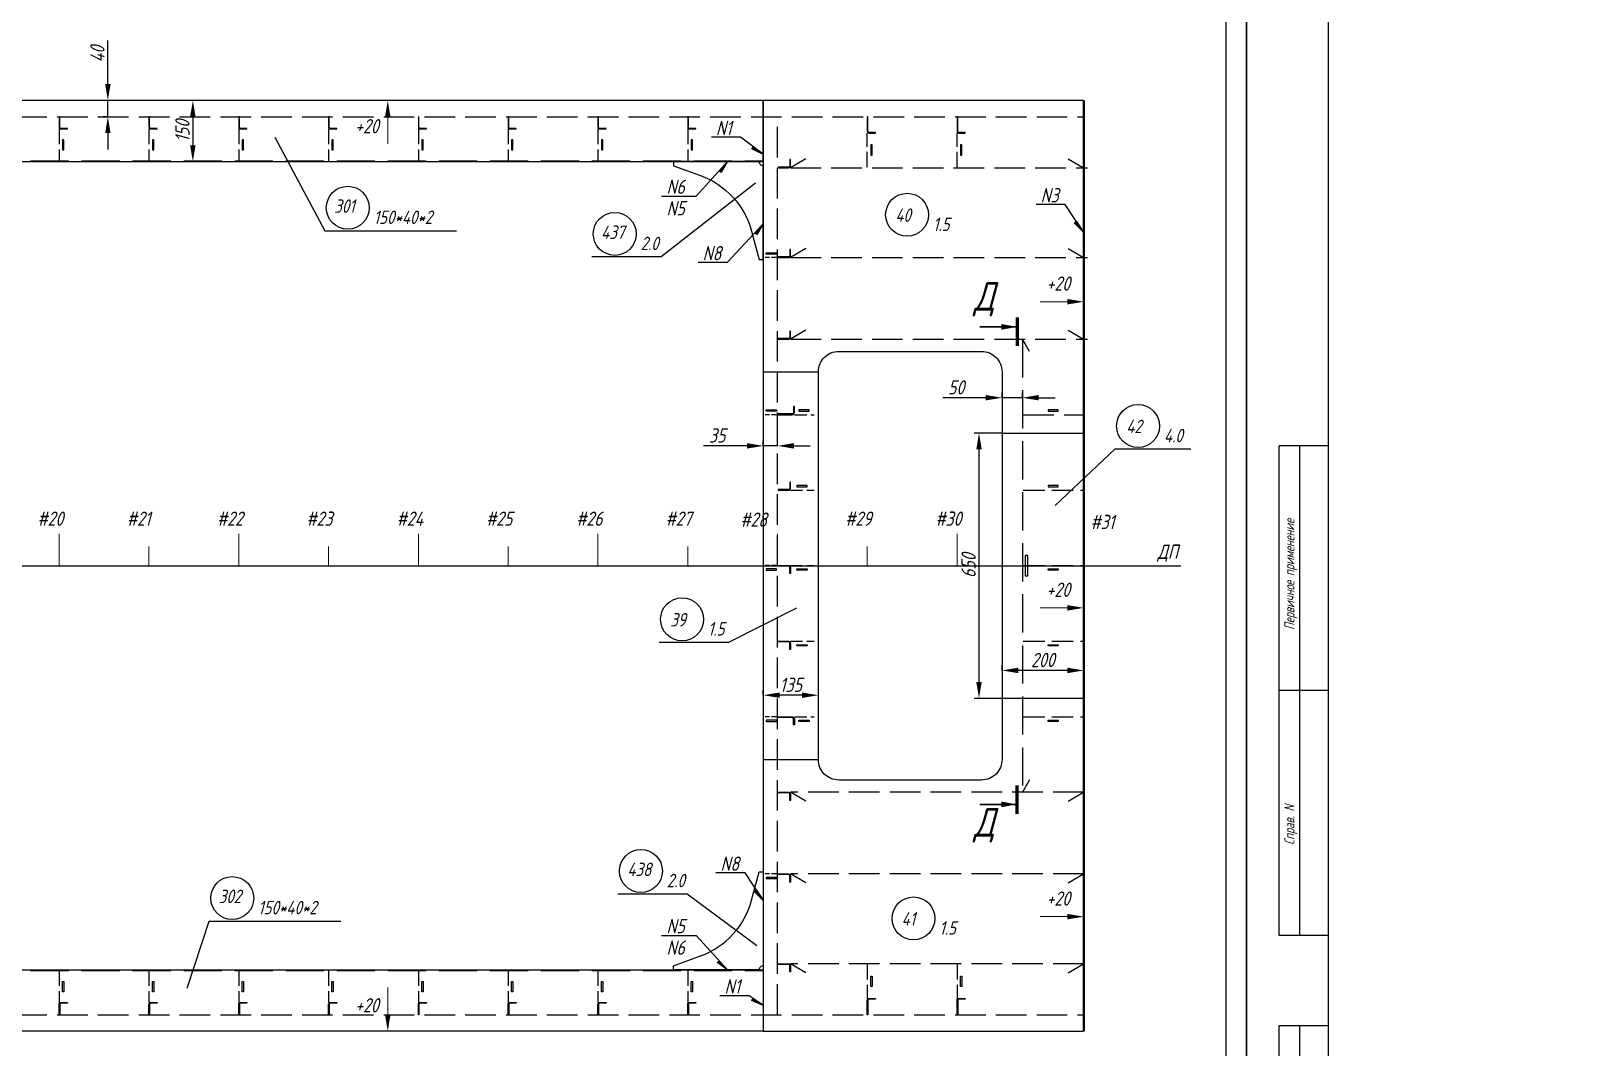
# Model space of a CAD drawing. Header units: millimetres. Extents: x 76485 to 135355, y 12764 to 18704.
# Drawn here: x 98737 to 102518, y 14211 to 16701 of the extents above; entities that cross this region are included whole.
import ezdxf
from ezdxf.enums import TextEntityAlignment as Align

# ---------------------------------------------------------------- set-up
doc = ezdxf.new("R2010")
doc.units = ezdxf.units.MM
doc.header["$PDSIZE"] = -1
for name, pattern in [('CENTER', [2, 1.25, -0.25, 0.25, -0.25]), ('Dashed', [10, 7.5, -2.5]), ('Short_dashed', [5, 3.75, -1.25])]:
    doc.linetypes.add(name, pattern=pattern)
doc.layers.add('-1', color=7, linetype='Continuous')
doc.layers.add('Frame', color=6, linetype='Continuous')
doc.styles.add('PB_TEXT', font='romans.shx', dxfattribs={"width": 0.7, "oblique": 15})
doc.styles.get("Standard").update_dxf_attribs({"font": 'ГОСТ тип А наклонный.ttf'})
doc.styles.add('ГОСТ', font='ГОСТ тип А.ttf', dxfattribs={"oblique": 15})
doc.dimstyles.new('dim10', dxfattribs={"dimscale": 0.4, "dimtxt": 87.5, "dimasz": 100, "dimexe": 30, "dimexo": 0, "dimgap": 20, "dimtad": 1, "dimdec": 0, "dimdsep": 46, "dimtxsty": 'Standard', "dimcen": 5, "dimadec": 0, "dimazin": 0, "dimtfac": 1, "dimtdec": 0, "dimtmove": 0, "dimatfit": 3, "dimfxl": 1, "dimtolj": 1, "dimtzin": 0, "dimarcsym": 0})
doc.dimstyles.get("Standard").update_dxf_attribs({"dimtxt": 0.18, "dimasz": 0.18, "dimexe": 0.18, "dimexo": 0.0625, "dimgap": 0.09, "dimtad": 0, "dimtih": 1, "dimtoh": 1, "dimdec": 4, "dimzin": 0, "dimdsep": 46, "dimtxsty": 'Standard', "dimcen": 0.09, "dimadec": 0, "dimazin": 0, "dimtfac": 1, "dimtdec": 4, "dimtofl": 0, "dimtmove": 0, "dimatfit": 3, "dimfxl": 1, "dimtolj": 1, "dimtzin": 0, "dimarcsym": 0})

# ---------------------------------------------------------------- blocks, each defined once
blk = doc.blocks.new('*D20')
at = {"color": 0, "lineweight": -2, "transparency": 16777216}
for p, q in [((99133.7, 16530.4), (99121.7, 16530.4)), ((99133.7, 16490.4), (99133.7, 16420.4)), ((99133.7, 16380.4), (99121.7, 16380.4))]:
    blk.add_line(p, q, dxfattribs=at)
at = {"color": 0, "transparency": 16777216}
for points in [[(99127, 16490.4), (99140.4, 16490.4), (99133.7, 16530.4)], [(99127, 16420.4), (99140.4, 16420.4), (99133.7, 16380.4)]]:
    blk.add_solid(points, dxfattribs=at)
at = {"layer": 'Defpoints', "color": 0, "transparency": 16777216}
for p in [(99133.7, 16530.4), (99133.7, 16380.4), (99133.7, 16380.4)]:
    blk.add_point(p, dxfattribs=at)
at = {"color": 0, "transparency": 16777216, "insert": (99108.2, 16455.4), "char_height": 35, "attachment_point": 5, "rotation": 90}
blk.add_mtext('\\A1;150', dxfattribs=at)
blk = doc.blocks.new('*D23')
at = {"color": 0, "lineweight": -2, "transparency": 16777216}
for p, q in [((98925.4, 16570.4), (98925.4, 16677.1)), ((98925.4, 16530.4), (98913.4, 16530.4)), ((98925.4, 16490.4), (98925.4, 16530.4)), ((98925.4, 16490.4), (98913.4, 16490.4)), ((98925.4, 16450.4), (98925.4, 16410.4))]:
    blk.add_line(p, q, dxfattribs=at)
at = {"color": 0, "transparency": 16777216}
for points in [[(98918.8, 16570.4), (98932.1, 16570.4), (98925.4, 16530.4)], [(98918.8, 16450.4), (98932.1, 16450.4), (98925.4, 16490.4)]]:
    blk.add_solid(points, dxfattribs=at)
at = {"layer": 'Defpoints', "color": 0, "transparency": 16777216}
for p in [(98925.4, 16530.4), (98925.4, 16530.4), (98925.4, 16490.4)]:
    blk.add_point(p, dxfattribs=at)
at = {"color": 0, "transparency": 16777216, "insert": (98899.9, 16643.8), "char_height": 35, "attachment_point": 5, "rotation": 90}
blk.add_mtext('\\A1;40', dxfattribs=at)
blk = doc.blocks.new('*D24')
at = {"color": 0, "lineweight": -2, "transparency": 16777216}
for p, q in [((100531.2, 15073.2), (100531.2, 15085.2)), ((100626.2, 15073.2), (100571.2, 15073.2)), ((100666.2, 15073.2), (100666.2, 15085.2))]:
    blk.add_line(p, q, dxfattribs=at)
at = {"color": 0, "transparency": 16777216}
for points in [[(100571.2, 15079.9), (100571.2, 15066.5), (100531.2, 15073.2)], [(100626.2, 15079.9), (100626.2, 15066.5), (100666.2, 15073.2)]]:
    blk.add_solid(points, dxfattribs=at)
at = {"layer": 'Defpoints', "color": 0, "transparency": 16777216}
for p in [(100531.2, 15073.2), (100531.2, 15073.2), (100666.2, 15073.2)]:
    blk.add_point(p, dxfattribs=at)
at = {"color": 0, "transparency": 16777216, "insert": (100598.7, 15098.7), "char_height": 35, "attachment_point": 5}
blk.add_mtext('\\A1;135', dxfattribs=at)
blk = doc.blocks.new('*D25')
at = {"color": 0, "lineweight": -2, "transparency": 16777216}
for p, q in [((100531.2, 15684), (100531.2, 15696)), ((100566.2, 15684), (100566.2, 15696)), ((100491.2, 15684), (100385.2, 15684)), ((100566.2, 15684), (100531.2, 15684)), ((100606.2, 15684), (100646.2, 15684))]:
    blk.add_line(p, q, dxfattribs=at)
at = {"color": 0, "transparency": 16777216}
for points in [[(100491.2, 15690.7), (100491.2, 15677.4), (100531.2, 15684)], [(100606.2, 15690.7), (100606.2, 15677.4), (100566.2, 15684)]]:
    blk.add_solid(points, dxfattribs=at)
at = {"layer": 'Defpoints', "color": 0, "transparency": 16777216}
for p in [(100531.2, 15684), (100531.2, 15684), (100566.2, 15684)]:
    blk.add_point(p, dxfattribs=at)
at = {"color": 0, "transparency": 16777216, "insert": (100418.2, 15709.5), "char_height": 35, "attachment_point": 5}
blk.add_mtext('\\A1;35', dxfattribs=at)
blk = doc.blocks.new('*D30')
at = {"color": 0, "lineweight": -2, "transparency": 16777216}
for p, q in [((101116.2, 15133.9), (101116.2, 15145.9)), ((101276.2, 15133.9), (101156.2, 15133.9)), ((101316.2, 15133.9), (101316.2, 15145.9))]:
    blk.add_line(p, q, dxfattribs=at)
at = {"color": 0, "transparency": 16777216}
for points in [[(101156.2, 15140.6), (101156.2, 15127.2), (101116.2, 15133.9)], [(101276.2, 15140.6), (101276.2, 15127.2), (101316.2, 15133.9)]]:
    blk.add_solid(points, dxfattribs=at)
at = {"layer": 'Defpoints', "color": 0, "transparency": 16777216}
for p in [(101116.2, 15133.9), (101116.2, 15133.9), (101316.2, 15133.9)]:
    blk.add_point(p, dxfattribs=at)
at = {"color": 0, "transparency": 16777216, "insert": (101216.2, 15159.4), "char_height": 35, "attachment_point": 5}
blk.add_mtext('\\A1;200', dxfattribs=at)
blk = doc.blocks.new('*D31')
at = {"color": 0, "lineweight": -2, "transparency": 16777216}
for p, q in [((101116.2, 15715.4), (101047.8, 15715.4)), ((101059.8, 15675.4), (101059.8, 15105.4)), ((101116.2, 15065.4), (101047.8, 15065.4))]:
    blk.add_line(p, q, dxfattribs=at)
at = {"color": 0, "transparency": 16777216}
for points in [[(101053.2, 15675.4), (101066.5, 15675.4), (101059.8, 15715.4)], [(101053.2, 15105.4), (101066.5, 15105.4), (101059.8, 15065.4)]]:
    blk.add_solid(points, dxfattribs=at)
at = {"layer": 'Defpoints', "color": 0, "transparency": 16777216}
for p in [(101116.2, 15715.4), (101059.8, 15065.4), (101116.2, 15065.4)]:
    blk.add_point(p, dxfattribs=at)
at = {"color": 0, "transparency": 16777216, "insert": (101034.3, 15390.4), "char_height": 35, "attachment_point": 5, "rotation": 90}
blk.add_mtext('\\A1;650', dxfattribs=at)
blk = doc.blocks.new('*D32')
at = {"color": 0, "lineweight": -2, "transparency": 16777216}
for p, q in [((101116.2, 15802), (101116.2, 15814)), ((101166.2, 15802), (101166.2, 15814)), ((101076.2, 15802), (100971.2, 15802)), ((101166.2, 15802), (101116.2, 15802)), ((101206.2, 15802), (101246.2, 15802))]:
    blk.add_line(p, q, dxfattribs=at)
at = {"color": 0, "transparency": 16777216}
for points in [[(101076.2, 15808.7), (101076.2, 15795.4), (101116.2, 15802)], [(101206.2, 15808.7), (101206.2, 15795.4), (101166.2, 15802)]]:
    blk.add_solid(points, dxfattribs=at)
at = {"layer": 'Defpoints', "color": 0, "transparency": 16777216}
for p in [(101116.2, 15802), (101116.2, 15802), (101166.2, 15802)]:
    blk.add_point(p, dxfattribs=at)
at = {"color": 0, "transparency": 16777216, "insert": (101003.7, 15827.5), "char_height": 35, "attachment_point": 5}
blk.add_mtext('\\A1;50', dxfattribs=at)
blk = doc.blocks.new('A$C128E1BCE')
at = {"linetype": 'Continuous', "lineweight": 9}
blk.add_line((40, 0), (106.5, 0), dxfattribs=at)
at = {"linetype": 'Continuous'}
blk.add_solid([(40, 6.7), (40, -6.7), (0, 0)], dxfattribs=at)
blk = doc.blocks.new('stamp-side-01')
at = {"layer": 'Frame'}
for p, q in [((-12, 0), (-12, 145)), ((-12, 145), (0, 145)), ((-12, 110), (0, 110)), ((0, 85), (-12, 85)), ((-12, 60), (0, 60)), ((0, 25), (-12, 25)), ((0, 0), (-12, 0))]:
    blk.add_line(p, q, dxfattribs=at)
at = {"layer": 'Frame', "color": 7}
blk.add_line((-7, 145), (-7, 0), dxfattribs=at)
at = {"layer": 'Frame', "color": 7, "style": 'PB_TEXT', "oblique": 15, "width": 0.7}
for s, p in [('Подпись и дата', (-8.25, 115.55)), ('Инв. N дубл.', (-8.25, 88.76)), ('Взамен инв. N', (-8.25, 61.42)), ('Подпись и дата', (-8.25, 30.25)), ('Инв. N подл.', (-8.25, 2.97))]:
    blk.add_text(s, height=2.5, rotation=90, dxfattribs=at).set_placement(p)
blk = doc.blocks.new('stamp-side-02')
at = {"layer": 'Frame'}
for p, q in [((0, 287), (-12, 287)), ((-12, 167), (-12, 287)), ((0, 227), (-12, 227)), ((0, 167), (-12, 167))]:
    blk.add_line(p, q, dxfattribs=at)
at = {"layer": 'Frame', "color": 7}
blk.add_line((-7, 287), (-7, 167), dxfattribs=at)
at = {"layer": 'Frame'}
blk.add_blockref('stamp-side-01', (0, 0), dxfattribs=at)
at = {"layer": 'Frame', "color": 7, "style": 'PB_TEXT', "oblique": 15, "width": 0.7}
for s, p in [('Первичное применение', (-8.25, 241.89)), ('Справ. N', (-8.25, 189.23))]:
    blk.add_text(s, height=2.5, rotation=90, dxfattribs=at).set_placement(p)
blk = doc.blocks.new('A$C65DE2539')
at = {"color": 7}
for points in [[(0, 0), (8410, 0), (8410, 5940), (0, 5940)], [(200, 50), (8360, 50), (8360, 5890), (200, 5890)]]:
    blk.add_lwpolyline(points, close=True, dxfattribs=at)
at = {"color": 7, "xscale": 10, "yscale": 10, "zscale": 10}
blk.add_blockref('stamp-side-02', (200, 50), dxfattribs=at)
blk = doc.blocks.new('sech')
at = {"color": 7, "lineweight": 60, "ltscale": 20}
blk.add_line((45636.5, -51323.5), (45810.1, -51323.5), dxfattribs=at)
at = {"color": 7, "lineweight": 30, "ltscale": 20}
blk.add_line((45694, -51323.5), (45694, -51551.1), dxfattribs=at)
at = {"color": 7}
blk.add_lwpolyline([(45694, -51323.5, 0, 35, 0), (45694, -51421.1, 28.6, 28.6, 0)], format="xyseb", dxfattribs=at)
blk = doc.blocks.new('_weld')
at = {"color": 0, "linetype": 'ByBlock'}
for p, q in [((-1.5, 0), (-1.5, 0)), ((-1.5, -0.05), (-1.45, 0)), ((-1.5, -0.09), (-1.41, 0)), ((-1.5, -0.14), (-1.36, 0)), ((-1.5, -0.18), (-1.32, 0)), ((-1.5, -0.22), (-1.28, 0)), ((-1.5, -0.27), (-1.23, 0)), ((-1.43, -0.29), (-1.14, 0)), ((-1.37, -0.27), (-1.1, 0)), ((-1.31, -0.26), (-1.05, 0)), ((-1.26, -0.25), (-1.01, 0)), ((-1.2, -0.24), (-0.96, 0)), ((-1.14, -0.23), (-0.92, 0)), ((-1.09, -0.22), (-0.87, 0)), ((-1.03, -0.21), (-0.83, 0)), ((-0.92, -0.18), (-0.74, 0)), ((-0.86, -0.17), (-0.69, 0)), ((-0.81, -0.16), (-0.65, 0)), ((-0.67, -0.13), (-0.81, 0)), ((-0.63, -0.13), (-0.76, 0)), ((-0.75, -0.15), (-0.6, 0)), ((-0.7, -0.14), (-0.56, 0)), ((-0.64, -0.13), (-0.51, 0)), ((-0.58, -0.12), (-0.47, 0)), ((-0.53, -0.11), (-0.42, 0)), ((-0.41, -0.08), (-0.49, 0)), ((-0.37, -0.07), (-0.45, 0)), ((-0.33, -0.07), (-0.4, 0)), ((-0.36, -0.07), (-0.29, 0)), ((-0.3, -0.06), (-0.24, 0)), ((-0.25, -0.05), (-0.2, 0)), ((-0.19, -0.04), (-0.15, 0)), ((-0.15, -0.03), (-0.18, 0)), ((-0.13, -0.03), (-0.11, 0)), ((-0.11, -0.02), (-0.13, 0)), ((-0.07, -0.01), (-0.09, 0)), ((-0.08, -0.02), (-0.06, 0)), ((-0.04, -0.01), (-0.04, 0)), ((-0.02, 0), (-0.02, 0)), ((-1.27, -0.25), (-1.5, -0.02)), ((-1.31, -0.26), (-1.5, -0.07)), ((-1.34, -0.27), (-1.5, -0.11)), ((-1.38, -0.28), (-1.5, -0.16)), ((-1.42, -0.28), (-1.5, -0.2)), ((-1.46, -0.29), (-1.5, -0.25)), ((-1.49, -0.3), (-1.5, -0.29)), ((-1.48, -0.3), (-1.19, 0)), ((-1.23, -0.25), (-1.48, 0)), ((-1.2, -0.24), (-1.43, 0)), ((-1.16, -0.23), (-1.39, 0)), ((-1.12, -0.22), (-1.34, 0)), ((-1.08, -0.22), (-1.3, 0)), ((-1.05, -0.21), (-1.25, 0)), ((-1.01, -0.2), (-1.21, 0)), ((-0.97, -0.19), (-1.16, 0)), ((-0.93, -0.19), (-1.12, 0)), ((-0.9, -0.18), (-1.07, 0)), ((-0.86, -0.17), (-1.03, 0)), ((-0.82, -0.16), (-0.99, 0)), ((-0.98, -0.2), (-0.78, 0)), ((-0.78, -0.16), (-0.94, 0)), ((-0.75, -0.15), (-0.9, 0)), ((-0.71, -0.14), (-0.85, 0)), ((-0.6, -0.12), (-0.72, 0)), ((-0.56, -0.11), (-0.67, 0)), ((-0.52, -0.1), (-0.63, 0)), ((-0.48, -0.1), (-0.58, 0)), ((-0.45, -0.09), (-0.54, 0)), ((-0.47, -0.09), (-0.38, 0)), ((-0.42, -0.08), (-0.33, 0)), ((-0.3, -0.06), (-0.36, 0)), ((-0.26, -0.05), (-0.31, 0)), ((-0.22, -0.04), (-0.27, 0)), ((-0.18, -0.04), (-0.22, 0))]:
    blk.add_line(p, q, dxfattribs=at)
at = {"color": 0, "linetype": 'ByBlock', "flags": 128}
blk.add_lwpolyline([(-1.5, 0), (0, 0), (-1.5, -0.3)], close=True, dxfattribs=at)

msp = doc.modelspace()

# ---------------------------------------------------------------- linework, layer by layer
at = {"layer": '-1', "color": 1, "lineweight": 0}
for p, q in [((98806.2, 15390.4), (98806.2, 15468.5)), ((99246.2, 15390.4), (99246.2, 15468.5)), ((99686.2, 15390.4), (99686.2, 15468.5)), ((100126.2, 15390.4), (100126.2, 15468.5)), ((100566.2, 15390.4), (100566.2, 15468.5)), ((101006.2, 15390.4), (101006.2, 15468.5)), ((99026.2, 15390.4), (99026.2, 15437.3)), ((99466.2, 15390.4), (99466.2, 15437.3)), ((99906.2, 15390.4), (99906.2, 15437.3)), ((100346.2, 15390.4), (100346.2, 15437.3)), ((100786.2, 15390.4), (100786.2, 15437.3)), ((101316.2, 15390.4), (101316.2, 15437.3))]:
    msp.add_line(p, q, dxfattribs=at)
at = {"color": 3, "ltscale": 25}
for p, q in [((100531.2, 16530.4), (100531.2, 14250.4)), ((101316.2, 16530.4), (100531.2, 16530.4)), ((101316.2, 14250.4), (101316.2, 16530.4)), ((101316.2, 15390.4), (101316.2, 16530.4)), ((101318.2, 14250.4), (101318.2, 16530.4)), ((101316.2, 14250.4), (101316.2, 15390.4)), ((100531.2, 14394.4), (100531.2, 14250.4)), ((100531.2, 14250.4), (101316.2, 14250.4))]:
    msp.add_line(p, q, dxfattribs=at)
at = {"color": 6, "linetype": 'Dashed', "ltscale": 10}
for p, q in [((97301.2, 16490.4), (101316.2, 16490.4)), ((100566.2, 14290.4), (100566.2, 16490.4)), ((97301.2, 14290.4), (101316.2, 14290.4))]:
    msp.add_line(p, q, dxfattribs=at)
at = {"color": 2, "linetype": 'Dashed', "ltscale": 5}
for p, q in [((98806.2, 16460.4), (98806.2, 16382.4)), ((99026.2, 16460.4), (99026.2, 16382.4)), ((99246.2, 16460.4), (99246.2, 16382.4)), ((99466.2, 16460.4), (99466.2, 16382.4)), ((99686.2, 16460.4), (99686.2, 16382.4)), ((99906.2, 16460.4), (99906.2, 16382.4)), ((100126.2, 16460.4), (100126.2, 16382.4)), ((100346.2, 16460.4), (100346.2, 16382.4)), ((100786.2, 16366.9), (100786.2, 16450.4)), ((101006.2, 16366.9), (101006.2, 16450.4)), ((98817.8, 16433.9), (98814.6, 16433.9)), ((98814.6, 16433.9), (98814.6, 16408.9)), ((98817.8, 16408.9), (98817.8, 16433.9)), ((99037.8, 16433.9), (99034.6, 16433.9)), ((99034.6, 16433.9), (99034.6, 16408.9)), ((99037.8, 16408.9), (99037.8, 16433.9)), ((99257.8, 16433.9), (99254.6, 16433.9)), ((99254.6, 16433.9), (99254.6, 16408.9)), ((99257.8, 16408.9), (99257.8, 16433.9)), ((99477.8, 16433.9), (99474.6, 16433.9)), ((99474.6, 16433.9), (99474.6, 16408.9)), ((99477.8, 16408.9), (99477.8, 16433.9)), ((99697.8, 16433.9), (99694.6, 16433.9)), ((99694.6, 16433.9), (99694.6, 16408.9)), ((99697.8, 16408.9), (99697.8, 16433.9)), ((99917.8, 16433.9), (99914.6, 16433.9)), ((99914.6, 16433.9), (99914.6, 16408.9)), ((99917.8, 16408.9), (99917.8, 16433.9)), ((100137.8, 16433.9), (100134.6, 16433.9)), ((100134.6, 16433.9), (100134.6, 16408.9)), ((100137.8, 16408.9), (100137.8, 16433.9)), ((100357.8, 16433.9), (100354.6, 16433.9)), ((100354.6, 16433.9), (100354.6, 16408.9)), ((100357.8, 16408.9), (100357.8, 16433.9)), ((98814.6, 16408.9), (98817.8, 16408.9)), ((99034.6, 16408.9), (99037.8, 16408.9)), ((99254.6, 16408.9), (99257.8, 16408.9)), ((99474.6, 16408.9), (99477.8, 16408.9)), ((99694.6, 16408.9), (99697.8, 16408.9)), ((99914.6, 16408.9), (99917.8, 16408.9)), ((100134.6, 16408.9), (100137.8, 16408.9)), ((100354.6, 16408.9), (100357.8, 16408.9)), ((100786.2, 14413.9), (100786.2, 14330.4)), ((101006.2, 14413.9), (101006.2, 14330.4)), ((98806.2, 14398.4), (98806.2, 14320.4)), ((98814.6, 14371.9), (98817.8, 14371.9)), ((98814.6, 14346.9), (98814.6, 14371.9)), ((98817.8, 14371.9), (98817.8, 14346.9)), ((99026.2, 14398.4), (99026.2, 14320.4)), ((99034.6, 14371.9), (99037.8, 14371.9)), ((99034.6, 14346.9), (99034.6, 14371.9)), ((99037.8, 14371.9), (99037.8, 14346.9)), ((99246.2, 14398.4), (99246.2, 14320.4)), ((99254.6, 14371.9), (99257.8, 14371.9)), ((99254.6, 14346.9), (99254.6, 14371.9)), ((99257.8, 14371.9), (99257.8, 14346.9)), ((99466.2, 14398.4), (99466.2, 14320.4)), ((99474.6, 14371.9), (99477.8, 14371.9)), ((99474.6, 14346.9), (99474.6, 14371.9)), ((99477.8, 14371.9), (99477.8, 14346.9)), ((99686.2, 14398.4), (99686.2, 14320.4)), ((99694.6, 14371.9), (99697.8, 14371.9)), ((99694.6, 14346.9), (99694.6, 14371.9)), ((99697.8, 14371.9), (99697.8, 14346.9)), ((99906.2, 14398.4), (99906.2, 14320.4)), ((99914.6, 14371.9), (99917.8, 14371.9)), ((99914.6, 14346.9), (99914.6, 14371.9)), ((99917.8, 14371.9), (99917.8, 14346.9)), ((100126.2, 14398.4), (100126.2, 14320.4)), ((100134.6, 14371.9), (100137.8, 14371.9)), ((100134.6, 14346.9), (100134.6, 14371.9)), ((100137.8, 14371.9), (100137.8, 14346.9)), ((100346.2, 14398.4), (100346.2, 14320.4)), ((100354.6, 14371.9), (100357.8, 14371.9)), ((100354.6, 14346.9), (100354.6, 14371.9)), ((100357.8, 14371.9), (100357.8, 14346.9)), ((98817.8, 14346.9), (98814.6, 14346.9)), ((99037.8, 14346.9), (99034.6, 14346.9)), ((99257.8, 14346.9), (99254.6, 14346.9)), ((99477.8, 14346.9), (99474.6, 14346.9)), ((99697.8, 14346.9), (99694.6, 14346.9)), ((99917.8, 14346.9), (99914.6, 14346.9)), ((100137.8, 14346.9), (100134.6, 14346.9)), ((100357.8, 14346.9), (100354.6, 14346.9))]:
    msp.add_line(p, q, dxfattribs=at)
at = {"color": 2, "linetype": 'Dashed', "ltscale": 10}
for p, q in [((100797.8, 16421.2), (100794.6, 16421.2)), ((100794.6, 16421.2), (100794.6, 16396.2)), ((100797.8, 16396.2), (100797.8, 16421.2)), ((101017.8, 16421.2), (101014.6, 16421.2)), ((101014.6, 16421.2), (101014.6, 16396.2)), ((101017.8, 16396.2), (101017.8, 16421.2)), ((100794.6, 16396.2), (100797.8, 16396.2)), ((101014.6, 16396.2), (101017.8, 16396.2)), ((101168.2, 15760.4), (101316.2, 15760.4)), ((100794.6, 14384.7), (100797.8, 14384.7)), ((100794.6, 14359.6), (100794.6, 14384.7)), ((100797.8, 14384.7), (100797.8, 14359.6)), ((101014.6, 14384.7), (101017.8, 14384.7)), ((101014.6, 14359.6), (101014.6, 14384.7)), ((101017.8, 14384.7), (101017.8, 14359.6)), ((100797.8, 14359.6), (100794.6, 14359.6)), ((101017.8, 14359.6), (101014.6, 14359.6))]:
    msp.add_line(p, q, dxfattribs=at)
at = {"color": 3, "linetype": 'Short_dashed', "ltscale": 25}
for p, q in [((97736.2, 16382.4), (100531.2, 16382.4)), ((97736.2, 14398.5), (100531.2, 14398.5))]:
    msp.add_line(p, q, dxfattribs=at)
at = {"color": 1, "linetype": 'CENTER', "ltscale": 100}
for p, q in [((100635.9, 16387.5), (100597.7, 16365.4)), ((101278.1, 16387.5), (101316.2, 16365.4)), ((100635.9, 16167.5), (100597.7, 16145.4)), ((101278.1, 16167.5), (101316.2, 16145.4)), ((100635.9, 15967.5), (100597.7, 15945.4)), ((101278.1, 15967.5), (101316.2, 15945.4)), ((100635.9, 14813.4), (100597.7, 14835.4)), ((101278.1, 14813.4), (101316.2, 14835.4)), ((100635.9, 14613.4), (100597.7, 14635.4)), ((101278.1, 14613.4), (101316.2, 14635.4)), ((100635.9, 14393.4), (100597.7, 14415.4)), ((101278.1, 14393.4), (101316.2, 14415.4))]:
    msp.add_line(p, q, dxfattribs=at)
at = {"color": 1, "linetype": 'Dashed', "ltscale": 10}
for p, q in [((100597.7, 16365.4), (101325.5, 16365.4)), ((100597.7, 16145.4), (101325.5, 16145.4)), ((100597.7, 15945.4), (101325.5, 15945.4)), ((101316.2, 14835.4), (100597.7, 14835.4)), ((101316.2, 14635.4), (100597.7, 14635.4)), ((101316.2, 14415.4), (100597.7, 14415.4))]:
    msp.add_line(p, q, dxfattribs=at)
at = {"color": 2, "linetype": 'Dashed', "ltscale": 4}
for p, q in [((100538.7, 16153.9), (100538.7, 16157)), ((100538.7, 16157), (100563.7, 16157)), ((100563.7, 16153.9), (100538.7, 16153.9)), ((100563.7, 16157), (100563.7, 16153.9)), ((100538.7, 15768.9), (100538.7, 15772)), ((100538.7, 15772), (100563.7, 15772)), ((100563.7, 15768.9), (100538.7, 15768.9)), ((100563.7, 15772), (100563.7, 15768.9)), ((100643.7, 15772), (100618.6, 15772)), ((100618.6, 15772), (100618.6, 15768.9)), ((100618.6, 15768.9), (100643.7, 15768.9)), ((100643.7, 15768.9), (100643.7, 15772)), ((100607.7, 15760.4), (100656.2, 15760.4)), ((100638.7, 15587), (100613.6, 15587)), ((100613.6, 15587), (100613.6, 15583.9)), ((100613.6, 15583.9), (100638.7, 15583.9)), ((100638.7, 15583.9), (100638.7, 15587)), ((100597.7, 15575.4), (100656.2, 15575.4)), ((100597.7, 15391.2), (100656.2, 15391.2)), ((100538.7, 15382.7), (100538.7, 15379.6)), ((100563.7, 15382.7), (100538.7, 15382.7)), ((100538.7, 15379.6), (100563.7, 15379.6)), ((100563.7, 15379.6), (100563.7, 15382.7)), ((100613.6, 15379.6), (100613.6, 15382.7)), ((100613.6, 15382.7), (100638.7, 15382.7)), ((100638.7, 15379.6), (100613.6, 15379.6)), ((100638.7, 15382.7), (100638.7, 15379.6)), ((100597.7, 15205.4), (100656.2, 15205.4)), ((100613.6, 15193.9), (100613.6, 15197)), ((100613.6, 15197), (100638.7, 15197)), ((100638.7, 15193.9), (100613.6, 15193.9)), ((100638.7, 15197), (100638.7, 15193.9)), ((100538.7, 15012), (100538.7, 15008.9)), ((100563.7, 15012), (100538.7, 15012)), ((100563.7, 15008.9), (100563.7, 15012)), ((100607.7, 15020.4), (100656.2, 15020.4)), ((100618.6, 15008.9), (100618.6, 15012)), ((100618.6, 15012), (100643.7, 15012)), ((100643.7, 15012), (100643.7, 15008.9)), ((100538.7, 15008.9), (100563.7, 15008.9)), ((100643.7, 15008.9), (100618.6, 15008.9)), ((100538.7, 14627), (100538.7, 14623.9)), ((100563.7, 14627), (100538.7, 14627)), ((100538.7, 14623.9), (100563.7, 14623.9)), ((100563.7, 14623.9), (100563.7, 14627))]:
    msp.add_line(p, q, dxfattribs=at)
at = {"color": 2, "linetype": 'Dashed', "ltscale": 2}
for p, q in [((100566.2, 16145.4), (100536.2, 16145.4)), ((100566.2, 15760.4), (100536.2, 15760.4)), ((100566.2, 15391.2), (100536.2, 15391.2)), ((100566.2, 15020.4), (100536.2, 15020.4)), ((100566.2, 14635.4), (100536.2, 14635.4))]:
    msp.add_line(p, q, dxfattribs=at)
at = {"color": 1, "linetype": 'Short_dashed', "ltscale": 25}
msp.add_line((101166.2, 15945.4), (101166.2, 14835.4), dxfattribs=at)
at = {"color": 1, "ltscale": 25}
for p, q in [((101183.8, 15914.9), (101166.2, 15945.4)), ((101179.3, 15415.4), (101173.1, 15415.4)), ((101173.1, 15415.4), (101173.1, 15365.4)), ((101179.3, 15365.4), (101179.3, 15415.4)), ((101173.1, 15365.4), (101179.3, 15365.4)), ((101183.8, 14866), (101166.2, 14835.4))]:
    msp.add_line(p, q, dxfattribs=at)
at = {"color": 2, "ltscale": 25}
for p, q in [((101253.9, 15772), (101228.9, 15772)), ((101228.9, 15772), (101228.9, 15768.9)), ((101228.9, 15768.9), (101253.9, 15768.9)), ((101253.9, 15768.9), (101253.9, 15772)), ((101253.9, 15587), (101228.9, 15587)), ((101228.9, 15587), (101228.9, 15583.9)), ((101228.9, 15583.9), (101253.9, 15583.9)), ((101253.9, 15583.9), (101253.9, 15587)), ((101228.9, 15379.6), (101228.9, 15382.7)), ((101228.9, 15382.7), (101253.9, 15382.7)), ((101253.9, 15379.6), (101228.9, 15379.6)), ((101253.9, 15382.7), (101253.9, 15379.6)), ((101228.9, 15193.9), (101228.9, 15197)), ((101228.9, 15197), (101253.9, 15197)), ((101253.9, 15193.9), (101228.9, 15193.9)), ((101253.9, 15197), (101253.9, 15193.9)), ((101228.9, 15008.9), (101228.9, 15012)), ((101228.9, 15012), (101253.9, 15012)), ((101253.9, 15012), (101253.9, 15008.9)), ((101253.9, 15008.9), (101228.9, 15008.9))]:
    msp.add_line(p, q, dxfattribs=at)
at = {"color": 2, "linetype": 'Dashed', "ltscale": 7}
for p, q in [((101168.2, 15575.4), (101316.2, 15575.4)), ((101168.2, 15391.2), (101316.2, 15391.2)), ((101168.2, 15205.4), (101316.2, 15205.4)), ((101168.2, 15020.4), (101316.2, 15020.4))]:
    msp.add_line(p, q, dxfattribs=at)
at = {"color": 1}
msp.add_line((93603.8, 15390.4), (101554.1, 15390.4), dxfattribs=at)
at = {"color": 3, "ltscale": 25}
for points in [[(97736.2, 16530.4), (97736.2, 16380.4), (100531.2, 16380.4), (100531.2, 16530.4)], [(97736.2, 14250.4), (97736.2, 14400.5), (100531.2, 14400.5), (100531.2, 14250.4)]]:
    msp.add_lwpolyline(points, close=True, dxfattribs=at)
at = {"color": 5}
for points in [[(98807.7, 16490.4), (98806.2, 16490.4), (98806.2, 16464.9, 0.414214), (98810.7, 16460.4), (98826.2, 16460.4), (98826.2, 16461.9), (98810.7, 16461.9, -0.414214), (98807.7, 16464.9)], [(99027.7, 16490.4), (99026.2, 16490.4), (99026.2, 16464.9, 0.414214), (99030.7, 16460.4), (99046.2, 16460.4), (99046.2, 16461.9), (99030.7, 16461.9, -0.414214), (99027.7, 16464.9)], [(99247.7, 16490.4), (99246.2, 16490.4), (99246.2, 16464.9, 0.414214), (99250.7, 16460.4), (99266.2, 16460.4), (99266.2, 16461.9), (99250.7, 16461.9, -0.414214), (99247.7, 16464.9)], [(99467.7, 16490.4), (99466.2, 16490.4), (99466.2, 16464.9, 0.414214), (99470.7, 16460.4), (99486.2, 16460.4), (99486.2, 16461.9), (99470.7, 16461.9, -0.414214), (99467.7, 16464.9)], [(99687.7, 16490.4), (99686.2, 16490.4), (99686.2, 16464.9, 0.414214), (99690.7, 16460.4), (99706.2, 16460.4), (99706.2, 16461.9), (99690.7, 16461.9, -0.414214), (99687.7, 16464.9)], [(99907.7, 16490.4), (99906.2, 16490.4), (99906.2, 16464.9, 0.414214), (99910.7, 16460.4), (99926.2, 16460.4), (99926.2, 16461.9), (99910.7, 16461.9, -0.414214), (99907.7, 16464.9)], [(100127.7, 16490.4), (100126.2, 16490.4), (100126.2, 16464.9, 0.414214), (100130.7, 16460.4), (100146.2, 16460.4), (100146.2, 16461.9), (100130.7, 16461.9, -0.414214), (100127.7, 16464.9)], [(100347.7, 16490.4), (100346.2, 16490.4), (100346.2, 16464.9, 0.414214), (100350.7, 16460.4), (100366.2, 16460.4), (100366.2, 16461.9), (100350.7, 16461.9, -0.414214), (100347.7, 16464.9)], [(100787.7, 16490.4), (100786.2, 16490.4), (100786.2, 16454.9, 0.414214), (100790.7, 16450.4), (100806.2, 16450.4), (100806.2, 16451.9), (100790.7, 16451.9, -0.414214), (100787.7, 16454.9)], [(101007.7, 16490.4), (101006.2, 16490.4), (101006.2, 16454.9, 0.414214), (101010.7, 16450.4), (101026.2, 16450.4), (101026.2, 16451.9), (101010.7, 16451.9, -0.414214), (101007.7, 16454.9)], [(100567.7, 16366.9), (100567.7, 16365.4), (100593.2, 16365.4, 0.414214), (100597.7, 16369.9), (100597.7, 16385.4), (100596.2, 16385.4), (100596.2, 16369.9, -0.414214), (100593.2, 16366.9)], [(100567.7, 16146.9), (100567.7, 16145.4), (100593.2, 16145.4, 0.414214), (100597.7, 16149.9), (100597.7, 16165.4), (100596.2, 16165.4), (100596.2, 16149.9, -0.414214), (100593.2, 16146.9)], [(100567.7, 15946.9), (100567.7, 15945.4), (100593.2, 15945.4, 0.414214), (100597.7, 15949.9), (100597.7, 15965.4), (100596.2, 15965.4), (100596.2, 15949.9, -0.414214), (100593.2, 15946.9)], [(100605.7, 15780.4), (100605.7, 15766.4, -0.414214), (100601.7, 15762.4), (100567.7, 15762.4), (100567.7, 15760.4), (100601.7, 15760.4, 0.414214), (100607.7, 15766.4), (100607.7, 15780.4)], [(100567.7, 15576.9), (100567.7, 15575.4), (100593.2, 15575.4, 0.414214), (100597.7, 15579.9), (100597.7, 15595.4), (100596.2, 15595.4), (100596.2, 15579.9, -0.414214), (100593.2, 15576.9)], [(100567.7, 15389.7), (100567.7, 15391.2), (100593.2, 15391.2, -0.414214), (100597.7, 15386.7), (100597.7, 15371.2), (100596.2, 15371.2), (100596.2, 15386.7, 0.414214), (100593.2, 15389.7)], [(100567.7, 15203.9), (100567.7, 15205.4), (100593.2, 15205.4, -0.414214), (100597.7, 15200.9), (100597.7, 15185.4), (100596.2, 15185.4), (100596.2, 15200.9, 0.414214), (100593.2, 15203.9)], [(100605.7, 15000.4), (100605.7, 15014.4, 0.414214), (100601.7, 15018.4), (100567.7, 15018.4), (100567.7, 15020.4), (100601.7, 15020.4, -0.414214), (100607.7, 15014.4), (100607.7, 15000.4)], [(100567.7, 14833.9), (100567.7, 14835.4), (100593.2, 14835.4, -0.414214), (100597.7, 14830.9), (100597.7, 14815.4), (100596.2, 14815.4), (100596.2, 14830.9, 0.414214), (100593.2, 14833.9)], [(100567.7, 14633.9), (100567.7, 14635.4), (100593.2, 14635.4, -0.414214), (100597.7, 14630.9), (100597.7, 14615.4), (100596.2, 14615.4), (100596.2, 14630.9, 0.414214), (100593.2, 14633.9)], [(100567.7, 14413.9), (100567.7, 14415.4), (100593.2, 14415.4, -0.414214), (100597.7, 14410.9), (100597.7, 14395.4), (100596.2, 14395.4), (100596.2, 14410.9, 0.414214), (100593.2, 14413.9)], [(98807.7, 14290.4), (98806.2, 14290.4), (98806.2, 14315.9, -0.414214), (98810.7, 14320.4), (98826.2, 14320.4), (98826.2, 14318.9), (98810.7, 14318.9, 0.414214), (98807.7, 14315.9)], [(99027.7, 14290.4), (99026.2, 14290.4), (99026.2, 14315.9, -0.414214), (99030.7, 14320.4), (99046.2, 14320.4), (99046.2, 14318.9), (99030.7, 14318.9, 0.414214), (99027.7, 14315.9)], [(99247.7, 14290.4), (99246.2, 14290.4), (99246.2, 14315.9, -0.414214), (99250.7, 14320.4), (99266.2, 14320.4), (99266.2, 14318.9), (99250.7, 14318.9, 0.414214), (99247.7, 14315.9)], [(99467.7, 14290.4), (99466.2, 14290.4), (99466.2, 14315.9, -0.414214), (99470.7, 14320.4), (99486.2, 14320.4), (99486.2, 14318.9), (99470.7, 14318.9, 0.414214), (99467.7, 14315.9)], [(99687.7, 14290.4), (99686.2, 14290.4), (99686.2, 14315.9, -0.414214), (99690.7, 14320.4), (99706.2, 14320.4), (99706.2, 14318.9), (99690.7, 14318.9, 0.414214), (99687.7, 14315.9)], [(99907.7, 14290.4), (99906.2, 14290.4), (99906.2, 14315.9, -0.414214), (99910.7, 14320.4), (99926.2, 14320.4), (99926.2, 14318.9), (99910.7, 14318.9, 0.414214), (99907.7, 14315.9)], [(100127.7, 14290.4), (100126.2, 14290.4), (100126.2, 14315.9, -0.414214), (100130.7, 14320.4), (100146.2, 14320.4), (100146.2, 14318.9), (100130.7, 14318.9, 0.414214), (100127.7, 14315.9)], [(100347.7, 14290.4), (100346.2, 14290.4), (100346.2, 14315.9, -0.414214), (100350.7, 14320.4), (100366.2, 14320.4), (100366.2, 14318.9), (100350.7, 14318.9, 0.414214), (100347.7, 14315.9)], [(100787.7, 14290.4), (100786.2, 14290.4), (100786.2, 14325.9, -0.414214), (100790.7, 14330.4), (100806.2, 14330.4), (100806.2, 14328.9), (100790.7, 14328.9, 0.414214), (100787.7, 14325.9)], [(101007.7, 14290.4), (101006.2, 14290.4), (101006.2, 14325.9, -0.414214), (101010.7, 14330.4), (101026.2, 14330.4), (101026.2, 14328.9), (101010.7, 14328.9, 0.414214), (101007.7, 14325.9)]]:
    msp.add_lwpolyline(points, format="xyb", close=True, dxfattribs=at)
at = {"color": 1, "ltscale": 25}
for points in [[(99334.3, 16440.3), (99456.9, 16211.1), (99779.4, 16211.1)], [(100512.6, 16327.4), (100281.1, 16147), (100111, 16147)], [(101246.1, 15537.6), (101393.2, 15676.4), (101578.5, 15676.4)], [(100612.5, 15286.8), (100446.1, 15202.7), (100276, 15202.7)], [(100515.8, 14459.2), (100345.1, 14586.2), (100175, 14586.2)], [(99119.4, 14355.6), (99173.9, 14520), (99496.3, 14520)]]:
    msp.add_lwpolyline(points, dxfattribs=at)
at = {"linetype": 'Continuous'}
for points in [[(100475.8, 16440.3), (100404.1, 16440.3)], [(100281.7, 16296.1), (100367, 16296.1)], [(101271.3, 16275.5), (101199.6, 16275.5)], [(100443.1, 16133.5), (100371.5, 16133.5)], [(100486.9, 14638), (100415.2, 14638)], [(100281.7, 14484.8), (100367, 14484.8)], [(100496.7, 14337.1), (100425, 14337.1)]]:
    msp.add_lwpolyline(points, dxfattribs=at)
at = {"color": 3, "ltscale": 25}
for points in [[(100531.2, 16370.4, -0.414236), (100521.2, 16380.4), (100433.4, 16380.4), (100311.2, 16380.4), (100311.2, 16370.4), (100377.8, 16346.1, -0.244697), (100502.6, 16209.9), (100521.2, 16140.4), (100531.2, 16140.4), (100531.2, 16297.7), (100531.2, 16370.4)], [(100666.2, 14915.4), (100666.2, 15865.4, -0.414214), (100716.2, 15915.4), (101066.2, 15915.4, -0.414214), (101116.2, 15865.4), (101116.2, 14915.4, -0.414214), (101066.2, 14865.4), (100716.2, 14865.4, -0.414214), (100666.2, 14915.4, -0.414214)], [(100531.2, 14410.5, 0.414236), (100521.2, 14400.5), (100433.4, 14400.5), (100311.2, 14400.5), (100311.2, 14410.5), (100377.8, 14434.7, 0.244697), (100502.6, 14570.9), (100521.2, 14640.5), (100531.2, 14640.5), (100531.2, 14483.2), (100531.2, 14410.5)]]:
    msp.add_lwpolyline(points, format="xyb", dxfattribs=at)
for points in [[(100531.2, 15865.4), (100666.2, 15865.4)], [(101116.2, 15715.4), (101316.2, 15715.4)], [(101316.2, 15065.4), (101116.2, 15065.4)], [(100531.2, 14915.4), (100666.2, 14915.4)]]:
    msp.add_lwpolyline(points, dxfattribs=at)
at = {"color": 1, "ltscale": 25}
for centre in [(99513.3, 16267.5), (100883.7, 16250.3), (100167.3, 16203.4), (101449.5, 15732.7), (100332.3, 15259.1), (100231.4, 14642.5), (99230.2, 14576.3), (100899.3, 14526.3)]:
    msp.add_circle(centre, 52.6, dxfattribs=at)

# ---------------------------------------------------------------- block references
for p in [(93305.3, 12764.4), (101715.3, 12764.4)]:
    msp.add_blockref('A$C65DE2539', p)
for p, rotation in [((99611.2, 16530.4), 270), ((101316.2, 16037.2), 180), ((101316.2, 15287.2), 180), ((101316.2, 14530.7), 180)]:
    msp.add_blockref('A$C128E1BCE', p, dxfattribs=dict(rotation=rotation))
at = {"linetype": 'Continuous', "yscale": 0.4, "zscale": 0.4, "rotation": 270}
for p, xscale in [((121682.6, 34253.2), 0.4), ((121682.6, -3471.8), -0.4)]:
    msp.add_blockref('sech', p, dxfattribs=dict(at, xscale=xscale))
at = {"xscale": -1, "rotation": 270.0000000000017}
msp.add_blockref('A$C128E1BCE', (99611.2, 14250.4), dxfattribs=at)

# ---------------------------------------------------------------- texts
at = {"layer": '-1', "color": 1, "lineweight": 0, "style": 'ГОСТ', "oblique": 15}
for s, p in [('#20', (98752.2, 15488.2)), ('#21', (98971.2, 15488.2)), ('#22', (99192.2, 15488.2)), ('#23', (99411.2, 15488.2)), ('#24', (99632.2, 15488.2)), ('#25', (99851.2, 15488.2)), ('#26', (100072.2, 15488.2)), ('#27', (100291.2, 15488.2)), ('#28', (100474.3, 15485.8)), ('#29', (100731.2, 15488.2)), ('#30', (100952.2, 15488.2)), ('#31', (101332.2, 15480.1))]:
    msp.add_text(s, height=35, rotation=0, dxfattribs=at).set_placement(p)
at = {"color": 7, "style": 'ГОСТ', "oblique": 15}
for s, p in [('N1', (100415.3, 16434.8)), ('N6', (100294.2, 16290.9)), ('N3', (101210.8, 16270)), ('N5', (100294.2, 16238.2)), ('N8', (100382.7, 16128.1)), ('N8', (100426.4, 14632.5)), ('N5', (100294.2, 14479.6)), ('N6', (100294.2, 14426.9)), ('N1', (100436.2, 14331.7))]:
    msp.add_text(s, height=35, dxfattribs=at).set_placement(p, align=Align.BOTTOM_LEFT)
at = {"color": 1, "ltscale": 25, "style": 'ГОСТ', "oblique": 15}
for s, p in [('301', (99479.9, 16255)), ('150*40*2', (99576.7, 16227.6)), ('40', (100854.5, 16232.8)), ('437', (100133.9, 16190.9)), ('1.5', (100947.1, 16210.4)), ('2.0', (100230.7, 16163.5)), ('42', (101420.4, 15715.2)), ('4.0', (101512.9, 15692.8)), ('39', (100303.2, 15241.6)), ('1.5', (100395.7, 15219.2)), ('438', (100198, 14630)), ('2.0', (100294.8, 14602.6)), ('302', (99196.8, 14563.8)), ('150*40*2', (99293.6, 14536.4)), ('41', (100870.1, 14508.8)), ('1.5', (100962.7, 14486.4))]:
    msp.add_text(s, height=33, dxfattribs=at).set_placement(p)
at = {"color": 7, "style": 'ГОСТ', "oblique": 15}
for p in [(101047.1, 16015.4), (101047.1, 14726.7)]:
    msp.add_text('Д', height=70, dxfattribs=at).set_placement(p)
msp.add_text('ДП', height=35, dxfattribs=at).set_placement((101522.2, 15407.2), align=Align.CENTER)
at = {"linetype": 'Continuous', "char_height": 35, "attachment_point": 5}
for insert in [(99560.1, 16467.2), (101254, 16081.7), (101254, 15331.6), (101254, 14575.1), (99560.1, 14313.6)]:
    msp.add_mtext('\\A1;+20', dxfattribs=dict(at, insert=insert))

# ---------------------------------------------------------------- dimensions: what is measured, and where the dimension line sits
for base, p1, p2, picture, middle in [((98925.4, 16530.4), (98925.4, 16490.4), (98925.4, 16530.4), '*D23', (98899.9, 16643.8)), ((99133.7, 16380.4), (99133.7, 16530.4), (99133.7, 16380.4), '*D20', (99108.2, 16455.4)), ((101059.8, 15065.4), (101116.2, 15715.4), (101116.2, 15065.4), '*D31', (101034.3, 15390.4))]:
    dim = msp.add_linear_dim(base=base, p1=p1, p2=p2, angle=90, dimstyle='dim10')
    dim.commit()
    dim.dimension.update_dxf_attribs({"geometry": picture, "text_midpoint": middle})
for base, p1, p2, picture, middle in [((101116.2, 15802), (101166.2, 15802), (101116.2, 15802), '*D32', (101003.7, 15827.5)), ((100531.2, 15684), (100566.2, 15684), (100531.2, 15684), '*D25', (100418.2, 15709.5)), ((101116.2, 15133.9), (101316.2, 15133.9), (101116.2, 15133.9), '*D30', (101216.2, 15159.4)), ((100531.2, 15073.2), (100666.2, 15073.2), (100531.2, 15073.2), '*D24', (100598.7, 15098.7))]:
    dim = msp.add_linear_dim(base=base, p1=p1, p2=p2, dimstyle='dim10')
    dim.commit()
    dim.dimension.update_dxf_attribs({"geometry": picture, "text_midpoint": middle})

# ---------------------------------------------------------------- leaders
at = {"linetype": 'Continuous'}
for points in [[(100531.2, 16398.8), (100475.8, 16440.3)], [(100443.6, 16380.4), (100367, 16296.1)], [(101315.1, 16208.2), (101271.3, 16275.5)], [(100531.2, 16228), (100443.1, 16133.5)], [(100530.7, 14570.7), (100486.9, 14638)], [(100443.6, 14400.5), (100367, 14484.8)], [(100531.2, 14313.7), (100496.7, 14337.1)]]:
    msp.add_leader(points, dimstyle='Standard', override={"dimscale": 10, "dimasz": 2, "dimclrd": 256, "dimldrblk": '_weld'}, dxfattribs=at)

doc.saveas('drawing.dxf')
